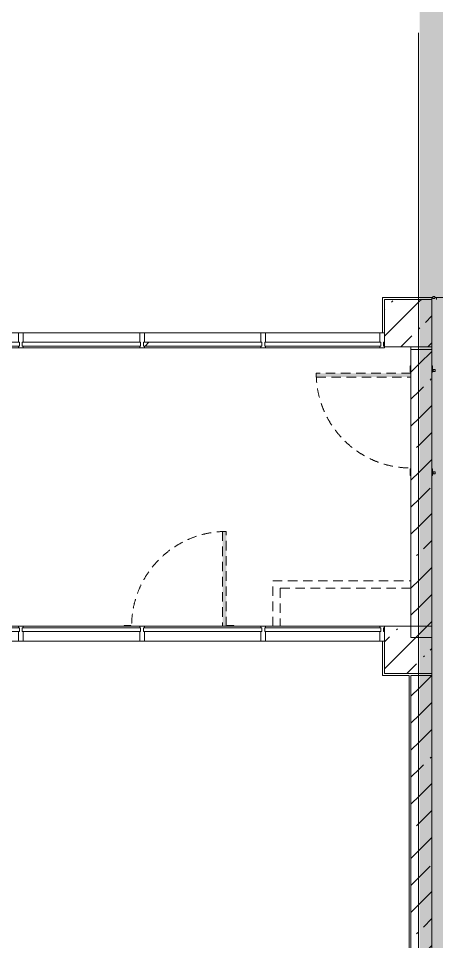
# Model space of a CAD drawing. Header units: millimetres. Extents: x 2623 to 210903, y -8553 to 29000.
# Drawn here: x 164228 to 168643, y 12321 to 22066 of the extents above; entities that cross this region are included whole.
import ezdxf

# ---------------------------------------------------------------- set-up
doc = ezdxf.new("R2010")
doc.units = ezdxf.units.MM
doc.linetypes.add('200_ШТРИХ__ш1_п0_6_', pattern=[160, 100, -60])
doc.layers.add('A-DETL-GENF-6', color=7, linetype='Continuous', lineweight=9, true_color=0xc0c0c0, transparency=0.4)
for name, color, linetype, lineweight in [('A-DETL-MBND-1', 7, '200_ШТРИХ__ш1_п0_6_', 9), ('A-GLAZ-CURT-1', 7, 'Continuous', 5), ('A-GLAZ-CWMG-2', 7, 'Continuous', 5), ('I-WALL-4', 7, 'Continuous', 5), ('S-COLS-1', 7, 'Continuous', 5), ('Оси', 7, 'Continuous', 9)]:
    doc.layers.add(name, color=color, linetype=linetype, lineweight=lineweight)
for name, color, linetype, lineweight, true_color in [('A-FLOR-2', 7, 'Continuous', 5, 0xb7b7b7), ('A-FLOR-3', 7, 'Continuous', 5, 0xaaaaaa), ('A-WALL-5', 7, 'Continuous', 5, 0x737373), ('I-WALL-5', 7, 'Continuous', 5, 0x737373), ('S-COLS-2', 7, 'Continuous', 5, 0x737373)]:
    doc.layers.add(name, color=color, linetype=linetype, lineweight=lineweight, true_color=true_color)
pattern_1 = [(45, (83893.37, 0), (-285.1231, 285.1231), []), (45, (84178.5, 0), (-285.1231, 285.1231), [504.031, -100.806, 16.764, -84.042])]
pattern_2 = [(45, (-84450, -18850), (-285.1231, 285.1231), []), (45, (-84164.88, -18850), (-285.1231, 285.1231), [504.031, -100.806, 16.764, -84.042])]

# ---------------------------------------------------------------- blocks, each defined once
blk = doc.blocks.new('110_Дверь_СКБ_1Ст_Внутренняя1 - Д-4 _л_ 1100x2100h_су мгн-32399982-3_1_3_птичка')
at = {"layer": 'A-DETL-MBND-1'}
for points in [[(472.5, 221.1), (472.5, 110), (512.5, 110), (512.5, 1110), (472.5, 1110), (472.5, 687.2)], [(-567.5, 110), (-497.5, 110), (-497.5, 118), (-567.5, 118)], [(522.5, 110), (592.5, 110), (592.5, 118), (522.5, 118)], [(-567.5, -118), (-497.5, -118), (-497.5, -110), (-567.5, -110)], [(522.5, -118), (592.5, -118), (592.5, -110), (522.5, -110)]]:
    blk.add_hatch(color=256, dxfattribs=at).paths.add_polyline_path(points)
for p, q in [((512.5, 1110), (472.5, 1110)), ((472.5, 1110), (472.5, 110)), ((512.5, 110), (512.5, 1110)), ((-497.5, 118), (-567.5, 118)), ((-567.5, 118), (-567.5, 110)), ((-497.5, 110), (-497.5, 118)), ((592.5, 118), (522.5, 118)), ((522.5, 118), (522.5, 110)), ((592.5, 110), (592.5, 118)), ((-567.5, -110), (-567.5, -118)), ((-567.5, -118), (-497.5, -118)), ((-497.5, -118), (-497.5, -110)), ((522.5, -110), (522.5, -118)), ((522.5, -118), (592.5, -118)), ((592.5, -118), (592.5, -110))]:
    blk.add_line(p, q, dxfattribs=at)
blk.add_arc((512.5, 110), 1000, 90, 180, dxfattribs=at)
blk = doc.blocks.new('110_Дверь_СКБ_1Ст_Внутренняя1 - Д-4 _л_ 1100x2100h_су мгн-32399984-3_1_3_птичка')
at = {"layer": 'A-DETL-MBND-1'}
for points in [[(472.5, 40), (512.5, 40), (512.5, 1040), (472.5, 1040), (472.5, 108)], [(-547.5, 40), (-497.5, 40), (-497.5, 48), (-567.5, 48), (-567.5, 40), (-557.5, 40)], [(562.5, 40), (592.5, 40), (592.5, 48), (522.5, 48), (522.5, 40), (552.5, 40)]]:
    blk.add_hatch(color=256, dxfattribs=at).paths.add_polyline_path(points)
for p, q in [((512.5, 1040), (472.5, 1040)), ((472.5, 1040), (472.5, 40)), ((512.5, 40), (512.5, 1040)), ((-497.5, 48), (-567.5, 48)), ((-567.5, 48), (-567.5, 40)), ((-497.5, 40), (-497.5, 48)), ((592.5, 48), (522.5, 48)), ((522.5, 48), (522.5, 40)), ((592.5, 40), (592.5, 48))]:
    blk.add_line(p, q, dxfattribs=at)
blk.add_arc((512.5, 40), 1000, 90, 180, dxfattribs=at)
blk = doc.blocks.new('BSC_Колонна _Прямоугольная - 500х500-V150-3_1_3_птичка')
at = {"layer": 'S-COLS-1'}
h = blk.add_hatch(dxfattribs=at)
h.set_pattern_fill('FP_110', color=256, style=0, pattern_type=2)
h.set_pattern_definition(pattern_2)
h.paths.add_polyline_path([(-81.1, -250), (120, -250), (120, 250), (-250, 250), (-250, -250)])
h = blk.add_hatch(dxfattribs=at)
h.set_pattern_fill('FP_110', color=256, style=0, pattern_type=2)
h.set_pattern_definition(pattern_2)
h.paths.add_polyline_path([(250, -250), (250, 250), (120, 250), (120, -250)])
for p, q in [((120, 250), (-250, 250)), ((-250, 250), (-250, -250)), ((-250, -250), (120, -250))]:
    blk.add_line(p, q, dxfattribs=at)
at = {"layer": 'S-COLS-2'}
for p, q in [((250, 250), (120, 250)), ((250, -250), (250, 250)), ((120, -250), (250, -250))]:
    blk.add_line(p, q, dxfattribs=at)
blk = doc.blocks.new('Системная панель - Стекло - 40мм-30335156-3_1_3_птичка')
at = {"layer": 'A-GLAZ-CURT-1'}
h = blk.add_hatch(dxfattribs=at)
h.set_pattern_fill('FP_114', color=256, style=0, pattern_type=2)
h.set_pattern_definition([(45, (-80232.5, -15133), (-1414.214, 1414.214), [1000, -3000]), (45, (-81232.5, -15633), (-1414.214, 1414.214), [3000, -1000]), (45, (-79232.5, -16133), (-1414.214, 1414.214), [1000, -3000])])
h.paths.add_polyline_path([(612.5, -40), (612.5, 0), (-612.5, 0), (-612.5, -40), (-490.7, -40)])
for p, q in [((612.5, 0), (-612.5, 0)), ((-612.5, 0), (-612.5, -40)), ((-612.5, -40), (612.5, -40)), ((612.5, -40), (612.5, 0))]:
    blk.add_line(p, q, dxfattribs=at)
blk = doc.blocks.new('Прямоугольный импост - Импост структурный с накладкой - 160мм-23562106-3_1_3_птичка')
at = {"layer": 'A-GLAZ-CWMG-2'}
for p, q in [((80335, 15650), (79130, 15650)), ((80335, 15493), (79130, 15493))]:
    blk.add_line(p, q, dxfattribs=at)
blk = doc.blocks.new('Прямоугольный импост - Импост структурный с накладкой - 160мм-V152-3_1_3_птичка')
at = {"layer": 'A-GLAZ-CWMG-2'}
for p, q in [((-50, 40), (-50, 140)), ((-50, 140), (0, 140)), ((0, 140), (0, 40)), ((-40, 40), (-50, 40)), ((-50, -17), (-50, 0)), ((-50, 0), (-40, 0)), ((-40, 0), (-40, 40)), ((-10, 40), (-10, 0)), ((0, 40), (-10, 40)), ((-10, 0), (0, 0)), ((0, 0), (0, -17)), ((0, -17), (-50, -17))]:
    blk.add_line(p, q, dxfattribs=at)
blk = doc.blocks.new('Системная панель - Стекло - 40мм-30335157-3_1_3_птичка')
at = {"layer": 'A-GLAZ-CURT-1'}
h = blk.add_hatch(dxfattribs=at)
h.set_pattern_fill('FP_115', color=256, style=0, pattern_type=2)
h.set_pattern_definition([(45, (-82780, -15133), (-1414.214, 1414.214), [1000, -3000]), (45, (-83780, -15633), (-1414.214, 1414.214), [3000, -1000]), (45, (-81780, -16133), (-1414.214, 1414.214), [1000, -3000])])
h.paths.add_polyline_path([(625, -40), (625, 0), (-625, 0), (-625, -40), (-241.6, -40)])
for p, q in [((625, 0), (-625, 0)), ((-625, 0), (-625, -40)), ((-625, -40), (625, -40)), ((625, -40), (625, 0))]:
    blk.add_line(p, q, dxfattribs=at)
blk = doc.blocks.new('Прямоугольный импост - Импост структурный с накладкой - 160мм-23562108-3_1_3_птичка')
at = {"layer": 'A-GLAZ-CWMG-2'}
for p, q in [((82895, 15650), (81665, 15650)), ((82895, 15493), (81665, 15493))]:
    blk.add_line(p, q, dxfattribs=at)
blk = doc.blocks.new('Прямоугольный импост - Импост структурный с накладкой - 160мм-30335135-3_1_3_птичка')
at = {"layer": 'A-GLAZ-CWMG-2'}
for p, q in [((-25, 40), (-25, 140)), ((-25, 140), (25, 140)), ((25, 140), (25, 40)), ((-15, 40), (-25, 40)), ((-25, -17), (-25, 0)), ((-25, 0), (-15, 0)), ((-15, 0), (-15, 40)), ((15, 40), (15, 0)), ((25, 40), (15, 40)), ((15, 0), (25, 0)), ((25, 0), (25, -17)), ((25, -17), (-25, -17))]:
    blk.add_line(p, q, dxfattribs=at)
blk = doc.blocks.new('Системная панель - Стекло - 40мм-23618921-3_1_3_птичка')
at = {"layer": 'A-GLAZ-CURT-1'}
h = blk.add_hatch(dxfattribs=at)
h.set_pattern_fill('FP_116', color=256, style=0, pattern_type=2)
h.set_pattern_definition([(45, (-80232.5, -18107), (-1414.214, 1414.214), [1000, -3000]), (45, (-81232.5, -18607), (-1414.214, 1414.214), [3000, -1000]), (45, (-79232.5, -19107), (-1414.214, 1414.214), [1000, -3000])])
h.paths.add_polyline_path([(612.5, 0), (612.5, 40), (-612.5, 40), (-612.5, 0), (-490.7, 0)])
for p, q in [((612.5, 40), (-612.5, 40)), ((-612.5, 40), (-612.5, 0)), ((612.5, 0), (612.5, 40)), ((-612.5, 0), (612.5, 0))]:
    blk.add_line(p, q, dxfattribs=at)
blk = doc.blocks.new('Прямоугольный импост - Импост структурный с накладкой - 160мм-23562040-3_1_3_птичка')
at = {"layer": 'A-GLAZ-CWMG-2'}
for p, q in [((80335, 18747), (79130, 18747)), ((80335, 18590), (79130, 18590))]:
    blk.add_line(p, q, dxfattribs=at)
blk = doc.blocks.new('Прямоугольный импост - Импост структурный с накладкой - 160мм-23618922-3_1_3_птичка')
at = {"layer": 'A-GLAZ-CWMG-2'}
for p, q in [((-50, 0), (-50, 17)), ((-50, 17), (0, 17)), ((-40, 0), (-50, 0)), ((-40, -40), (-40, 0)), ((0, 0), (-10, 0)), ((-10, 0), (-10, -40)), ((0, 17), (0, 7)), ((-50, -140), (-50, -40)), ((-50, -40), (-40, -40)), ((-10, -40), (0, -40)), ((0, -140), (-50, -140))]:
    blk.add_line(p, q, dxfattribs=at)
blk = doc.blocks.new('Системная панель - Стекло - 40мм-V153-3_1_3_птичка')
at = {"layer": 'A-GLAZ-CURT-1'}
for p, q in [((612.5, 40), (-612.5, 40)), ((-612.5, 40), (-612.5, 0)), ((612.5, 0), (612.5, 40)), ((-612.5, 0), (612.5, 0))]:
    blk.add_line(p, q, dxfattribs=at)
blk = doc.blocks.new('Прямоугольный импост - Импост структурный с накладкой - 160мм-23618920-3_1_3_птичка')
at = {"layer": 'A-GLAZ-CWMG-2'}
for p, q in [((-25, 0), (-25, 17)), ((-25, 17), (25, 17)), ((-15, 0), (-25, 0)), ((-15, -40), (-15, 0)), ((25, 0), (15, 0)), ((15, 0), (15, -40)), ((25, 17), (25, 0)), ((-25, -140), (-25, -40)), ((-25, -40), (-15, -40)), ((15, -40), (25, -40)), ((25, -40), (25, -140)), ((25, -140), (-25, -140))]:
    blk.add_line(p, q, dxfattribs=at)
blk = doc.blocks.new('Системная панель - Стекло - 40мм-V172-3_1_3_птичка')
at = {"layer": 'A-GLAZ-CURT-1'}
for p, q in [((625, 0), (-625, 0)), ((-625, 0), (-625, -40)), ((-625, -40), (625, -40)), ((625, -40), (625, 0))]:
    blk.add_line(p, q, dxfattribs=at)
blk = doc.blocks.new('Системная панель - Стекло - 40мм-23618924-3_1_3_птичка')
at = {"layer": 'A-GLAZ-CURT-1'}
h = blk.add_hatch(dxfattribs=at)
h.set_pattern_fill('FP_136', color=256, style=0, pattern_type=2)
h.set_pattern_definition([(45, (-82780, -18107), (-1414.214, 1414.214), [1000, -3000]), (45, (-83780, -18607), (-1414.214, 1414.214), [3000, -1000]), (45, (-81780, -19107), (-1414.214, 1414.214), [1000, -3000])])
h.paths.add_polyline_path([(625, 0), (625, 40), (-625, 40), (-625, 0)])
for p, q in [((625, 40), (-625, 40)), ((-625, 40), (-625, 0)), ((-625, 0), (625, 0)), ((625, 0), (625, 40))]:
    blk.add_line(p, q, dxfattribs=at)
blk = doc.blocks.new('Прямоугольный импост - Импост структурный с накладкой - 160мм-23562109-3_1_3_птичка')
at = {"layer": 'A-GLAZ-CWMG-2'}
for p, q in [((81615, 15650), (80385, 15650)), ((81615, 15493), (80385, 15493))]:
    blk.add_line(p, q, dxfattribs=at)
blk = doc.blocks.new('Прямоугольный импост - Импост структурный с накладкой - 160мм-30335136-3_1_3_птичка')
at = {"layer": 'A-GLAZ-CWMG-2'}
for p, q in [((-25, 40), (-25, 140)), ((-25, 140), (25, 140)), ((25, 140), (25, 40)), ((-15, 40), (-25, 40)), ((-25, -17), (-25, 0)), ((-25, 0), (-15, 0)), ((-15, 0), (-15, 40)), ((15, 40), (15, 0)), ((25, 40), (15, 40)), ((15, 0), (25, 0)), ((25, 0), (25, -17)), ((25, -17), (-25, -17))]:
    blk.add_line(p, q, dxfattribs=at)
blk = doc.blocks.new('Прямоугольный импост - Импост структурный с накладкой - 160мм-22751478-3_1_3_птичка')
at = {"layer": 'A-GLAZ-CWMG-2'}
for p, q in [((82895, 18747), (81665, 18747)), ((82895, 18590), (81665, 18590))]:
    blk.add_line(p, q, dxfattribs=at)
blk = doc.blocks.new('Системная панель - Стекло - 40мм-V173-3_1_3_птичка')
at = {"layer": 'A-GLAZ-CURT-1'}
for p, q in [((625, 40), (-625, 40)), ((-625, 40), (-625, 0)), ((-625, 0), (625, 0)), ((625, 0), (625, 40))]:
    blk.add_line(p, q, dxfattribs=at)
blk = doc.blocks.new('Системная панель - Стекло - 40мм-V174-3_1_3_птичка')
at = {"layer": 'A-GLAZ-CURT-1'}
for p, q in [((612.5, 0), (-612.5, 0)), ((-612.5, 0), (-612.5, -40)), ((-612.5, -40), (612.5, -40)), ((612.5, -40), (612.5, 0))]:
    blk.add_line(p, q, dxfattribs=at)
blk = doc.blocks.new('Прямоугольный импост - Импост структурный с накладкой - 160мм-23562112-3_1_3_птичка')
at = {"layer": 'A-GLAZ-CWMG-2'}
for p, q in [((84150, 15650), (82945, 15650)), ((84150, 15493), (82945, 15493))]:
    blk.add_line(p, q, dxfattribs=at)

msp = doc.modelspace()

# ---------------------------------------------------------------- hatches: boundary and pattern name
at = {"layer": 'A-DETL-GENF-6'}
msp.add_hatch(color=256, dxfattribs=at).paths.add_polyline_path([(209126.4, -258), (209126.4, 21479), (177226.4, 21479), (177226.4, 27379), (168463.4, 27379), (168463.4, 10208.3), (173103.4, 10208.3), (173103.4, -258), (207881, -258)])
at = {"layer": 'I-WALL-4'}
h = msp.add_hatch(dxfattribs=at)
h.set_pattern_fill('FP_69', color=256, style=0, pattern_type=2)
h.set_pattern_definition(pattern_1)
h.paths.add_polyline_path([(168463.4, 15530), (168463.4, 18570), (168373.4, 18570), (168373.4, 15530)])
h = msp.add_hatch(dxfattribs=at)
h.set_pattern_fill('FP_69', color=256, style=0, pattern_type=2)
h.set_pattern_definition(pattern_1)
h.paths.add_polyline_path([(168593.4, 15530), (168593.4, 18570), (168463.4, 18570), (168463.4, 15530)])
h = msp.add_hatch(dxfattribs=at)
h.set_pattern_fill('FP_69', color=256, style=0, pattern_type=2)
h.set_pattern_definition(pattern_1)
h.paths.add_polyline_path([(168373.4, 4050), (168593.4, 4050), (168593.4, 10208.3), (168463.4, 10208.3), (168463.4, 15130), (168373.4, 15130), (168373.4, 4279.6)])
h = msp.add_hatch(dxfattribs=at)
h.set_pattern_fill('FP_69', color=256, style=0, pattern_type=2)
h.set_pattern_definition(pattern_1)
h.paths.add_polyline_path([(168463.4, 10208.3), (168593.4, 10208.3), (168593.4, 15130), (168463.4, 15130), (168463.4, 11221)])
at = {"layer": 'S-COLS-1'}
h = msp.add_hatch(dxfattribs=at)
h.set_pattern_fill('FP_69', color=256, style=0, pattern_type=2)
h.set_pattern_definition(pattern_1)
h.paths.add_polyline_path([(168463.4, 15150), (168463.4, 15650), (168093.4, 15650), (168093.4, 15150)])
h = msp.add_hatch(dxfattribs=at)
h.set_pattern_fill('FP_69', color=256, style=0, pattern_type=2)
h.set_pattern_definition(pattern_1)
h.paths.add_polyline_path([(168593.4, 15150), (168593.4, 15650), (168463.4, 15650), (168463.4, 15150)])

# ---------------------------------------------------------------- linework, layer by layer
at = {"layer": 'A-DETL-MBND-1'}
for p, q in [((168628.4, 18358.5), (168608.4, 18358.5)), ((168608.4, 18358.5), (168608.4, 18338.5)), ((168608.4, 18338.5), (168628.4, 18338.5)), ((168628.4, 18338.5), (168628.4, 18358.5)), ((168628.4, 17280), (168608.4, 17280)), ((168608.4, 17280), (168608.4, 17260)), ((168608.4, 17260), (168628.4, 17260)), ((168628.4, 17260), (168628.4, 17280)), ((166913.4, 15650), (166913.4, 16130)), ((166913.4, 16130), (168373.4, 16130)), ((166993.4, 16050), (166993.4, 15650)), ((168373.4, 16050), (166993.4, 16050))]:
    msp.add_line(p, q, dxfattribs=at)
at = {"layer": 'A-FLOR-2'}
for p, q in [((168593.4, 19100), (168593.4, 19120)), ((168623.9, 19120), (168883.4, 19120)), ((168643.4, 19120), (168643.4, 19100)), ((168593.4, 18570), (168593.4, 18600)), ((168593.4, 15130), (168593.4, 15150))]:
    msp.add_line(p, q, dxfattribs=at)
at = {"layer": 'A-FLOR-3'}
for p, q in [((168073.4, 18747), (168073.4, 19120)), ((168073.4, 19120), (168603.9, 19120)), ((168373.4, 18600), (168373.4, 18570)), ((168073.4, 15130), (168073.4, 15493)), ((168353.4, 15130), (168073.4, 15130)), ((168353.4, 11900), (168353.4, 15130))]:
    msp.add_line(p, q, dxfattribs=at)
at = {"layer": 'A-WALL-5'}
for p, q in [((168623.9, 19131), (168603.9, 19131)), ((168603.9, 19131), (168603.9, 19111)), ((168603.9, 19111), (168623.9, 19111)), ((168623.9, 19111), (168623.9, 19131))]:
    msp.add_line(p, q, dxfattribs=at)
at = {"layer": 'I-WALL-4'}
for p, q in [((168373.4, 18570), (168373.4, 15530)), ((168373.4, 15130), (168373.4, 11880)), ((168593.4, 4050), (168593.4, 15130))]:
    msp.add_line(p, q, dxfattribs=at)
at = {"layer": 'I-WALL-5'}
for p, q in [((168593.4, 18570), (168373.4, 18570)), ((168593.4, 15530), (168593.4, 18570)), ((168373.4, 15530), (168593.4, 15530)), ((168593.4, 15130), (168373.4, 15130))]:
    msp.add_line(p, q, dxfattribs=at)
at = {"layer": 'S-COLS-1'}
for p, q in [((168463.4, 15650), (168093.4, 15650)), ((168093.4, 15650), (168093.4, 15150)), ((168093.4, 15150), (168463.4, 15150))]:
    msp.add_line(p, q, dxfattribs=at)
at = {"layer": 'S-COLS-2'}
for p, q in [((168593.4, 15650), (168463.4, 15650)), ((168593.4, 15150), (168593.4, 15650)), ((168463.4, 15150), (168593.4, 15150))]:
    msp.add_line(p, q, dxfattribs=at)
at = {"layer": 'Оси'}
msp.add_line((168453.4, 10029.8), (168453.4, 21915.1), dxfattribs=at)

# ---------------------------------------------------------------- block references
at = {"layer": 'A-DETL-MBND-1', "rotation": 89.9999999999999}
msp.add_blockref('110_Дверь_СКБ_1Ст_Внутренняя1 - Д-4 _л_ 1100x2100h_су мгн-32399982-3_1_3_птичка', (168483.4, 17807.5), dxfattribs=at)
at = {"layer": 'A-DETL-MBND-1'}
msp.add_blockref('110_Дверь_СКБ_1Ст_Внутренняя1 - Д-4 _л_ 1100x2100h_су мгн-32399984-3_1_3_птичка', (165910.9, 15610), dxfattribs=at)
at = {"layer": 'A-GLAZ-CURT-1'}
for name, p in [('Системная панель - Стекло - 40мм-23618921-3_1_3_птичка', (163625.9, 18607)), ('Системная панель - Стекло - 40мм-V173-3_1_3_птичка', (164893.4, 18607)), ('Системная панель - Стекло - 40мм-23618924-3_1_3_птичка', (166173.4, 18607)), ('Системная панель - Стекло - 40мм-V153-3_1_3_птичка', (167440.9, 18607)), ('Системная панель - Стекло - 40мм-30335156-3_1_3_птичка', (163625.9, 15633)), ('Системная панель - Стекло - 40мм-V172-3_1_3_птичка', (164893.4, 15633)), ('Системная панель - Стекло - 40мм-30335157-3_1_3_птичка', (166173.4, 15633)), ('Системная панель - Стекло - 40мм-V174-3_1_3_птичка', (167440.9, 15633))]:
    msp.add_blockref(name, p, dxfattribs=at)
at = {"layer": 'A-GLAZ-CWMG-2'}
for name, p in [('Прямоугольный импост - Импост структурный с накладкой - 160мм-23562040-3_1_3_птичка', (83893.4, 0)), ('Прямоугольный импост - Импост структурный с накладкой - 160мм-22751478-3_1_3_птичка', (82613.4, 0)), ('Прямоугольный импост - Импост структурный с накладкой - 160мм-22751478-3_1_3_птичка', (83893.4, 0)), ('Прямоугольный импост - Импост структурный с накладкой - 160мм-23562040-3_1_3_птичка', (87708.4, 0)), ('Прямоугольный импост - Импост структурный с накладкой - 160мм-23562106-3_1_3_птичка', (83893.4, 0)), ('Прямоугольный импост - Импост структурный с накладкой - 160мм-23562109-3_1_3_птичка', (83893.4, 0)), ('Прямоугольный импост - Импост структурный с накладкой - 160мм-23562108-3_1_3_птичка', (83893.4, 0)), ('Прямоугольный импост - Импост структурный с накладкой - 160мм-23562112-3_1_3_птичка', (83893.4, 0))]:
    msp.add_blockref(name, p, dxfattribs=at)
at = {"layer": 'A-GLAZ-CWMG-2', "extrusion": (0, 0, -1), "rotation": 180}
for name, p in [('Прямоугольный импост - Импост структурный с накладкой - 160мм-23618920-3_1_3_птичка', (-164253.4, 18607)), ('Прямоугольный импост - Импост структурный с накладкой - 160мм-23618920-3_1_3_птичка', (-165533.4, 18607)), ('Прямоугольный импост - Импост структурный с накладкой - 160мм-23618920-3_1_3_птичка', (-166813.4, 18607)), ('Прямоугольный импост - Импост структурный с накладкой - 160мм-23618922-3_1_3_птичка', (-168093.4, 18607)), ('Прямоугольный импост - Импост структурный с накладкой - 160мм-30335136-3_1_3_птичка', (-164253.4, 15633)), ('Прямоугольный импост - Импост структурный с накладкой - 160мм-30335135-3_1_3_птичка', (-165533.4, 15633)), ('Прямоугольный импост - Импост структурный с накладкой - 160мм-30335136-3_1_3_птичка', (-166813.4, 15633)), ('Прямоугольный импост - Импост структурный с накладкой - 160мм-V152-3_1_3_птичка', (-168093.4, 15633))]:
    msp.add_blockref(name, p, dxfattribs=at)
at = {"layer": 'S-COLS-2'}
msp.add_blockref('BSC_Колонна _Прямоугольная - 500х500-V150-3_1_3_птичка', (168343.4, 18850), dxfattribs=at)

doc.saveas('drawing.dxf')
